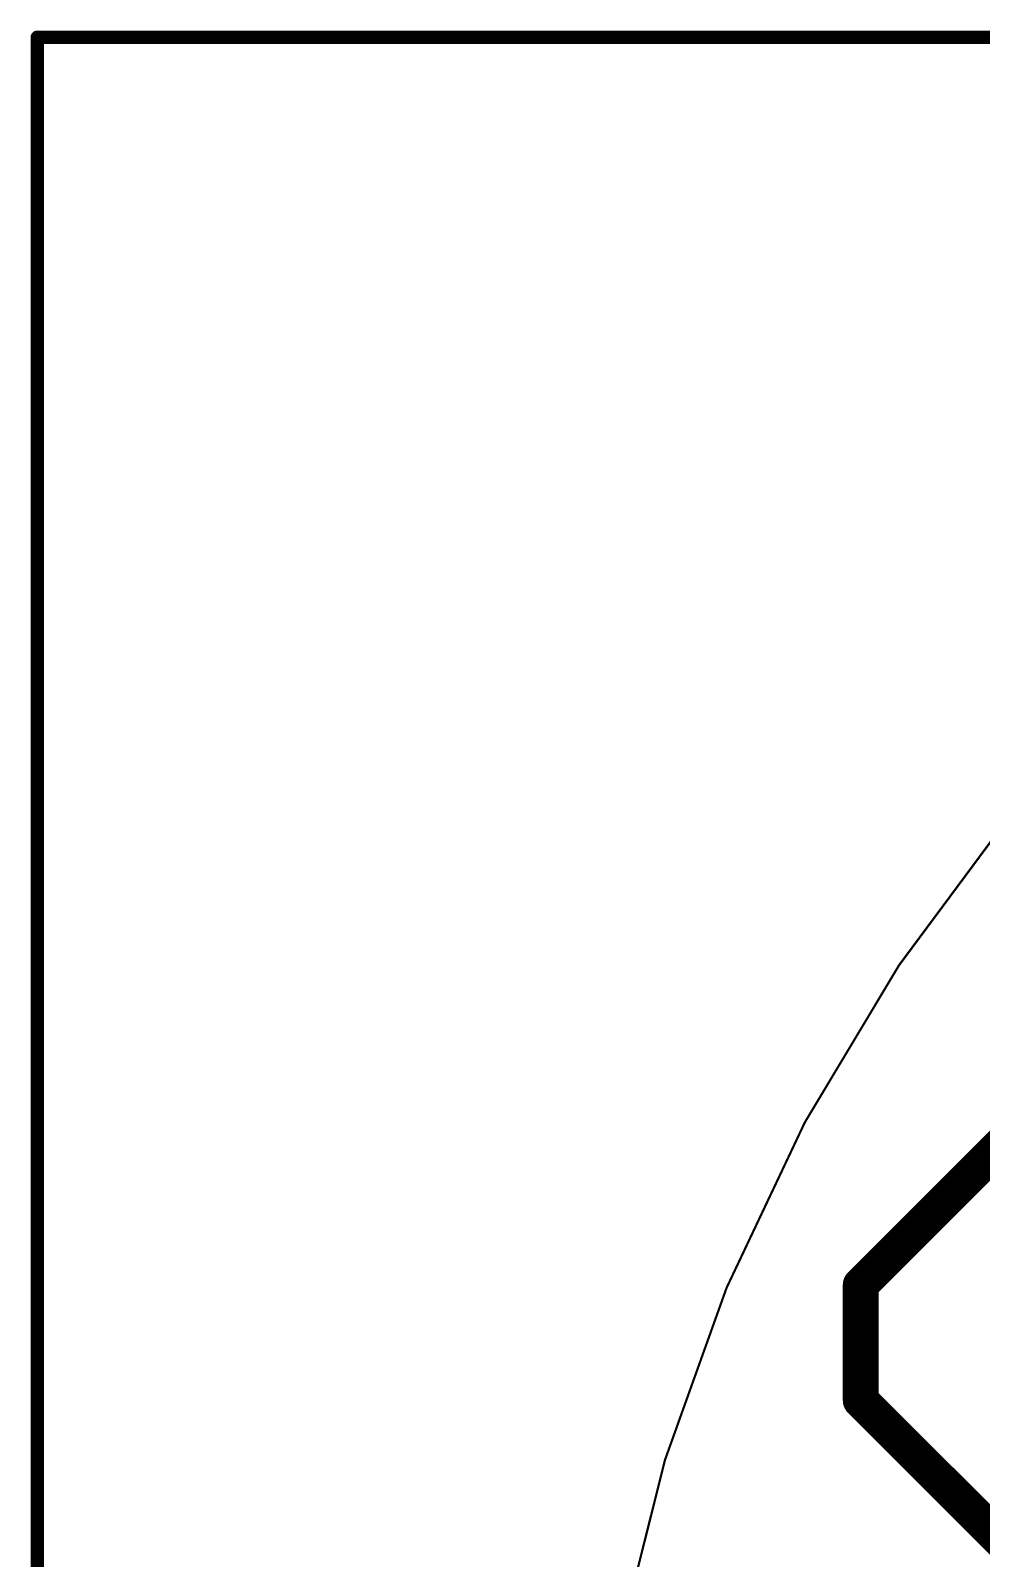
# Model space of a CAD drawing. Extents: x -0.24 to 1.71, y -0.99 to 0.81.
# Drawn here: x -0.242 to 0.183, y 0.126 to 0.81 of the extents above; entities that cross this region are included whole.
import ezdxf

# ---------------------------------------------------------------- set-up
doc = ezdxf.new("R2010")
doc.units = 0
doc.layers.add('1', color=12, linetype='CONTINUOUS')
doc.layers.add('20', color=31, linetype='CONTINUOUS')

msp = doc.modelspace()

# ---------------------------------------------------------------- linework, layer by layer
at = {"layer": '1'}
for points, const_width in [([(-0.2395, 0.807), (-0.2395, -0.98625)], 0.006), ([(1.7075, 0.807), (-0.2395, 0.807)], 0.006), ([(0.128923, 0.248636), (0.239287, 0.359)], 0.016), ([(0.128923, 0.196999), (0.128923, 0.248636)], 0.016), ([(0.247941, 0.077982), (0.128923, 0.196999)], 0.016)]:
    msp.add_lwpolyline(points, dxfattribs=dict(at, const_width=const_width))
for points, const_width in [([(-0.238, 0.807, 1), (-0.241, 0.807)], 0.003), ([(-0.2395, 0.8085, 1), (-0.2395, 0.8055)], 0.003), ([(0.132923, 0.248636, 1), (0.124923, 0.248636)], 0.008), ([(0.126095, 0.251464, 1), (0.131752, 0.245807)], 0.008), ([(0.131752, 0.199828, 1), (0.126095, 0.194171)], 0.008), ([(0.124923, 0.196999, 1), (0.132923, 0.196999)], 0.008)]:
    msp.add_lwpolyline(points, format="xyb", dxfattribs=dict(at, const_width=const_width))
at = {"layer": '20', "const_width": 0.000984}
msp.add_lwpolyline([(0.840367, -0.907188, 1), (0.840367, 0.762812, 1), (0.840367, -0.907188)], format="xyb", dxfattribs=at)

doc.saveas('drawing.dxf')
